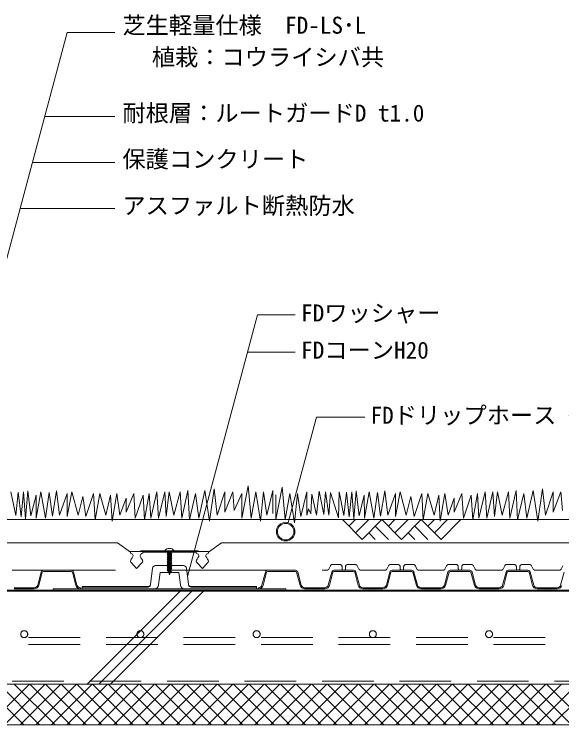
# Model space of a CAD drawing. Units: millimetres, scale not verified. Extents: x -1485 to 1485, y -1050 to 1050.
# Drawn here: x 158 to 629, y -201 to 411 of the extents above; entities that cross this region are included whole.
import ezdxf
from ezdxf.enums import TextEntityAlignment as Align

# ---------------------------------------------------------------- set-up
doc = ezdxf.new("R2010")
doc.units = ezdxf.units.MM
doc.header["$LTSCALE"] = 7
doc.linetypes.add('USER1', pattern=[19.05, 12.7, -6.35])
doc.linetypes.add('USER2', pattern=[9.525, 6.35, -3.175])
for name, color, linetype, lineweight in [('0-0_0', 7, 'Continuous', 9), ('0-3_HATCH', 9, 'Continuous', 18), ('0-4_KUTAI', 3, 'Continuous', 18), ('0-5_BOUSUI', 1, 'Continuous', 18), ('0-7_dannnetu', 6, 'Continuous', 18), ('0-8_KANAMONO', 4, 'Continuous', 18), ('0-9_buhin', 2, 'Continuous', 18), ('0-A_tensen', 7, 'USER2', 18), ('0-B_MOJI', 7, 'Continuous', 18), ('0-C_ecom', 7, 'Continuous', 9), ('0-D_GREEN', 3, 'Continuous', 18), ('0-E_FD-L', 4, 'Continuous', 18)]:
    doc.layers.add(name, color=color, linetype=linetype, lineweight=lineweight)
doc.styles.add('ＭＳ ゴシック', font='')
doc.styles.get('ＭＳ ゴシック').set_extended_font_data('MS Gothic')

# ---------------------------------------------------------------- blocks, each defined once
blk = doc.blocks.new('X5')
at = {"layer": '0-0_0'}
for p, q in [((1604.554, 645), (1569.554, 680)), ((1574.457, 645), (1609.457, 680)), ((1618.025, 645), (1583.025, 680)), ((1587.927, 645), (1622.927, 680)), ((1631.495, 645), (1596.495, 680)), ((1601.397, 645), (1636.397, 680)), ((1644.965, 645), (1609.965, 680)), ((1614.868, 645), (1649.868, 680)), ((1658.436, 645), (1623.436, 680)), ((1628.338, 645), (1663.338, 680)), ((1671.906, 645), (1636.906, 680)), ((1641.808, 645), (1676.808, 680)), ((1685.376, 645), (1650.376, 680)), ((1655.279, 645), (1690.279, 680)), ((1698.847, 645), (1663.847, 680)), ((1668.749, 645), (1703.749, 680)), ((1712.317, 645), (1677.317, 680)), ((1682.22, 645), (1717.22, 680)), ((1725.788, 645), (1690.788, 680)), ((1695.69, 645), (1730.69, 680)), ((1739.258, 645), (1704.258, 680)), ((1709.16, 645), (1744.16, 680)), ((1752.728, 645), (1717.728, 680)), ((1722.631, 645), (1757.631, 680)), ((1766.199, 645), (1731.199, 680)), ((1736.101, 645), (1771.101, 680)), ((1779.669, 645), (1744.669, 680)), ((1749.572, 645), (1784.572, 680)), ((1793.14, 645), (1758.14, 680)), ((1763.042, 645), (1798.042, 680)), ((1806.61, 645), (1771.61, 680)), ((1776.512, 645), (1811.512, 680)), ((1820.08, 645), (1785.08, 680)), ((1789.983, 645), (1824.983, 680)), ((1833.551, 645), (1798.551, 680)), ((1803.453, 645), (1838.453, 680)), ((1847.021, 645), (1812.021, 680)), ((1816.923, 645), (1851.923, 680)), ((1860.491, 645), (1825.491, 680)), ((1830.394, 645), (1865.394, 680)), ((1873.962, 645), (1838.962, 680)), ((1843.864, 645), (1878.864, 680)), ((1887.432, 645), (1852.432, 680)), ((1857.335, 645), (1892.335, 680)), ((1900.903, 645), (1865.903, 680)), ((1870.805, 645), (1905.805, 680)), ((1914.373, 645), (1879.373, 680)), ((1884.275, 645), (1919.275, 680)), ((1927.843, 645), (1892.843, 680)), ((1897.746, 645), (1932.746, 680)), ((1941.314, 645), (1906.314, 680)), ((1911.216, 645), (1946.216, 680)), ((1954.784, 645), (1919.784, 680)), ((1924.686, 645), (1959.686, 680)), ((1968.255, 645), (1933.255, 680)), ((1938.157, 645), (1973.157, 680)), ((1981.725, 645), (1946.725, 680)), ((1951.627, 645), (1986.627, 680)), ((1995.195, 645), (1960.195, 680)), ((1965.098, 645), (2000.098, 680)), ((2008.666, 645), (1973.666, 680)), ((1978.568, 645), (2013.568, 680)), ((2022.136, 645), (1987.136, 680)), ((1992.038, 645), (2027.038, 680)), ((2035.606, 645), (2000.606, 680)), ((2005.509, 645), (2040.509, 680)), ((2049.077, 645), (2014.077, 680)), ((2018.979, 645), (2053.979, 680)), ((2062.547, 645), (2027.547, 680)), ((2032.45, 645), (2067.45, 680)), ((2076.018, 645), (2041.018, 680)), ((2045.92, 645), (2080.92, 680)), ((2089.488, 645), (2054.488, 680)), ((2059.39, 645), (2094.39, 680))]:
    blk.add_line(p, q, dxfattribs=at)

msp = doc.modelspace()

# ---------------------------------------------------------------- linework, layer by layer
at = {"layer": '0-3_HATCH'}
for p, q in [((301.067, -85.563), (221.067, -165.563)), ((311.067, -85.563), (231.067, -165.563)), ((321.067, -85.563), (241.067, -165.563))]:
    msp.add_line(p, q, dxfattribs=at)
at = {"layer": '0-4_KUTAI'}
msp.add_line((881.848, -85.563), (-305.152, -85.563), dxfattribs=at)
at = {"layer": '0-5_BOUSUI'}
msp.add_line((881.848, -84.563), (-231.852, -84.563), dxfattribs=at)
msp.add_lwpolyline([(881.848, -200.563), (-624.512, -200.563), (-668.152, -156.923), (-668.152, 139.737)], dxfattribs=at)
msp.add_lwpolyline([(191.848, -84.563), (391.848, -84.563), (391.848, -83.563), (191.848, -83.563)], close=True, dxfattribs=at)
at = {"layer": '0-7_dannnetu'}
msp.add_line((881.848, -165.563), (-574.512, -165.563), dxfattribs=at)
at = {"layer": '0-8_KANAMONO'}
for p, q in [((315.183, -50.763), (268.514, -50.763)), ((293.348, -51.963), (289.748, -52.563)), ((293.948, -53.263), (289.748, -53.963)), ((293.948, -54.663), (289.748, -55.363)), ((290.448, -52.159), (291.232, -51.963)), ((290.448, -52.159), (290.448, -51.963)), ((290.448, -52.967), (293.248, -52.267)), ((290.448, -53.559), (293.248, -52.859)), ((290.448, -54.367), (293.248, -53.667)), ((290.448, -54.959), (293.248, -54.259)), ((259.799, -56.717), (259.01, -58.109)), ((268.119, -58.109), (267.329, -56.717)), ((293.948, -56.063), (289.748, -56.763)), ((293.948, -57.463), (289.748, -58.163)), ((293.948, -58.863), (289.748, -59.563)), ((293.948, -60.263), (289.748, -60.963)), ((290.448, -55.767), (293.248, -55.067)), ((290.448, -56.359), (293.248, -55.659)), ((290.448, -57.167), (293.248, -56.467)), ((290.448, -57.759), (293.248, -57.059)), ((290.448, -58.567), (293.248, -57.867)), ((290.448, -59.159), (293.248, -58.459)), ((290.448, -59.967), (293.248, -59.267)), ((290.448, -60.559), (293.248, -59.859)), ((290.448, -61.367), (293.248, -60.667)), ((316.367, -56.717), (315.578, -58.109)), ((324.687, -58.109), (323.898, -56.717)), ((293.948, -61.663), (289.748, -62.363)), ((293.948, -63.063), (289.748, -63.763)), ((293.948, -64.463), (289.748, -65.163)), ((293.948, -65.863), (289.748, -66.563)), ((293.948, -67.263), (289.907, -67.936)), ((293.948, -67.263), (289.907, -67.936)), ((290.448, -61.959), (293.248, -61.259)), ((290.448, -62.767), (293.248, -62.067)), ((290.448, -63.359), (293.248, -62.659)), ((290.448, -64.167), (293.248, -63.467)), ((290.448, -64.759), (293.248, -64.059)), ((290.448, -65.567), (293.248, -64.867)), ((290.448, -66.159), (293.248, -65.459)), ((290.448, -66.967), (293.248, -66.267)), ((290.511, -67.543), (293.248, -66.859)), ((293.509, -68.736), (290.37, -69.259)), ((293.509, -68.736), (290.37, -69.259)), ((290.786, -68.326), (293.115, -67.744)), ((290.962, -68.83), (292.905, -68.345)), ((291.222, -69.574), (292.595, -69.23))]:
    msp.add_line(p, q, dxfattribs=at)
for points in [[(324.747, -53.205), (325.455, -52.863), (325.455, -51.363), (258.242, -51.363), (258.242, -52.863), (258.949, -53.205)], [(268.179, -53.205), (268.886, -52.863), (268.886, -51.963), (314.81, -51.963)], [(291.222, -69.574), (290.37, -69.259), (290.962, -68.83), (290.786, -68.326), (289.907, -67.936), (290.511, -67.543), (290.448, -67.363), (290.448, -66.967), (289.748, -66.563), (290.448, -66.159), (290.448, -65.567), (289.748, -65.163), (290.448, -64.759), (290.448, -64.167), (289.748, -63.763), (290.448, -63.359), (290.448, -62.767), (289.748, -62.363), (290.448, -61.959), (290.448, -61.367), (289.748, -60.963), (290.448, -60.559), (290.448, -59.967), (289.748, -59.563), (290.448, -59.159), (290.448, -58.567), (289.748, -58.163), (290.448, -57.759), (290.448, -57.167), (289.748, -56.763), (290.448, -56.359), (290.448, -55.767), (289.748, -55.363), (290.448, -54.959), (290.448, -54.367), (289.748, -53.963), (290.448, -53.559), (290.448, -52.967), (289.748, -52.563), (290.448, -52.159)], [(293.775, -51.963), (293.248, -52.267), (293.248, -52.859), (293.948, -53.263), (293.248, -53.667), (293.248, -54.259), (293.948, -54.663), (293.248, -55.067), (293.248, -55.659), (293.948, -56.063), (293.248, -56.467), (293.248, -57.059), (293.948, -57.463), (293.248, -57.867), (293.248, -58.459), (293.948, -58.863), (293.248, -59.267), (293.248, -59.859), (293.948, -60.263), (293.248, -60.667), (293.248, -61.259), (293.948, -61.663), (293.248, -62.067), (293.248, -62.659), (293.948, -63.063), (293.248, -63.467), (293.248, -64.059), (293.948, -64.463), (293.248, -64.867), (293.248, -65.459), (293.948, -65.863), (293.248, -66.267), (293.248, -66.859), (293.948, -67.263), (293.115, -67.744), (292.905, -68.345), (293.509, -68.736), (292.595, -69.23), (291.848, -71.363), (291.222, -69.574)], [(314.81, -51.963), (314.81, -52.863), (315.518, -53.205)], [(259.088, -61.277), (263.564, -66.163), (268.04, -61.277)], [(315.657, -61.277), (320.133, -66.163), (324.609, -61.277)]]:
    msp.add_lwpolyline(points, dxfattribs=at)
for centre, radius, start, end in [((291.848, -53.763), 5.1, 36.03188, 143.96812), ((258.54, -55.163), 2, 309.01589, 78.18299), ((268.514, -56.271), 5.508, 90, 116.99147), ((268.588, -55.163), 2, 101.81701, 230.98411), ((315.183, -56.271), 5.508, 63.00853, 90), ((315.108, -55.163), 2, 309.01589, 78.18299), ((325.157, -55.163), 2, 101.81701, 230.98411), ((260.269, -59.663), 2, 129.0159, 233.82139), ((266.859, -59.663), 2, 306.17861, 50.9841), ((316.837, -59.663), 2, 129.0159, 233.82139), ((323.428, -59.663), 2, 306.17861, 50.9841)]:
    msp.add_arc(centre, radius, start, end, dxfattribs=at)
at = {"layer": '0-9_buhin', "linetype": 'USER2'}
msp.add_lwpolyline([(-645.652, -147.604), (-615.192, -178.063), (-577.012, -178.063), (-577.012, -163.063), (881.848, -163.063)], dxfattribs=at)
at = {"layer": '0-A_tensen'}
msp.add_line((881.848, -131.563), (-258.152, -131.563), dxfattribs=at)
msp.add_lwpolyline([(881.848, -125.563), (-258.152, -125.563), (-258.152, -131.563)], dxfattribs=at)
for centre in [(166.848, -122.563), (266.848, -122.563), (366.848, -122.563), (466.848, -122.563), (566.848, -122.563)]:
    msp.add_circle(centre, 3, dxfattribs=at)
at = {"layer": '0-B_MOJI'}
for p, q in [((44.209, -200.563), (203.872, 395.309)), ((203.872, 395.309), (244.853, 395.309)), ((184.542, 323.166), (244.853, 323.166)), ((173.919, 283.521), (244.853, 283.521)), ((163.296, 243.876), (244.853, 243.876)), ((307.323, -72.781), (367.611, 152.219)), ((367.611, 152.219), (400.128, 152.219)), ((359.037, 120.219), (400.128, 120.219)), ((393.919, -26.536), (418.226, 64.181)), ((418.226, 64.181), (459.839, 64.181))]:
    msp.add_line(p, q, dxfattribs=at)
at = {"layer": '0-C_ecom'}
for p, q in [((881.848, -23.963), (-191.852, -23.963)), ((440.64, -23.963), (457.61, -40.933)), ((451.954, -23.963), (446.297, -29.62)), ((463.267, -23.963), (451.954, -35.277)), ((474.581, -23.963), (457.61, -40.933)), ((474.581, -23.963), (491.551, -40.933)), ((485.894, -23.963), (480.238, -29.62)), ((497.208, -23.963), (485.894, -35.277)), ((508.522, -23.963), (491.551, -40.933)), ((508.522, -23.963), (525.493, -40.933)), ((519.836, -23.963), (514.179, -29.62)), ((531.15, -23.963), (519.836, -35.277)), ((542.463, -23.963), (525.493, -40.933)), ((468.924, -29.62), (480.238, -40.933)), ((502.866, -29.62), (514.179, -40.933)), ((463.267, -35.277), (468.924, -40.933)), ((497.209, -35.277), (502.866, -40.933))]:
    msp.add_line(p, q, dxfattribs=at)
at = {"layer": '0-C_ecom', "color": 8, "lineweight": 18}
for p, q in [((247.046, -43.963), (-180.152, -43.963)), ((258.242, -51.963), (247.046, -43.963)), ((325.455, -51.963), (336.651, -43.963)), ((881.848, -43.963), (336.651, -43.963))]:
    msp.add_line(p, q, dxfattribs=at)
at = {"layer": '0-C_ecom', "color": 150, "lineweight": 18}
for p, q in [((275.478, -79.816), (277.27, -65.747)), ((279.75, -63.563), (303.947, -63.563)), ((306.426, -65.747), (308.219, -79.816)), ((301.194, -80.068), (299.856, -69.563)), ((216.848, -82.063), (273.43, -82.063)), ((275.414, -80.316), (275.478, -79.816)), ((308.282, -80.316), (308.219, -79.816)), ((366.848, -82.063), (310.266, -82.063))]:
    msp.add_line(p, q, dxfattribs=at)
for points in [[(299.856, -69.563), (283.841, -69.563), (282.502, -80.068)], [(278.534, -83.563), (216.848, -83.563), (216.848, -81.563), (273.494, -81.563)], [(310.203, -81.563), (366.848, -81.563), (366.848, -83.563), (305.162, -83.563)]]:
    msp.add_lwpolyline(points, dxfattribs=at)
at = {"layer": '0-C_ecom', "color": 4, "lineweight": 18}
for radius in [8, 7.1]:
    msp.add_circle((391.848, -34.263), radius, dxfattribs=at)
at = {"layer": '0-C_ecom', "color": 150, "lineweight": 18}
for centre, radius, start, end in [((279.75, -66.063), 2.5, 90, 172.7407), ((303.947, -66.063), 2.5, 7.2593, 90), ((273.43, -80.063), 2, 270, 352.7407), ((273.494, -79.563), 2, 270, 352.7407), ((278.534, -79.563), 4, 270, 352.7407), ((305.162, -79.563), 4, 187.2593, 270), ((310.203, -79.563), 2, 187.2593, 270), ((310.266, -80.063), 2, 187.2593, 270)]:
    msp.add_arc(centre, radius, start, end, dxfattribs=at)
at = {"layer": '0-D_GREEN'}
for points in [[(155.379, -0.058), (159.523, -20.288), (161.717, -0.301), (164.154, -21.507), (166.348, -0.058), (168.054, -23.213), (169.941, 0.914), (172.685, -20.644), (176.997, -3.006), (177.271, -22.728), (181.262, -0.109), (185.254, -22.728), (188.364, -0.654), (191.108, -21.036), (194.635, 0.914), (197.228, -20.067), (203.881, -1.44), (203.881, -21.398), (207.873, -0.109), (213.195, -20.067)], [(213.195, -20.067), (217.186, -4.101), (219.847, -21.398), (226.5, -1.44), (227.83, -24.059), (231.822, -1.44), (237.144, -20.067), (241.136, -2.77), (242.466, -25.389), (246.458, -1.44), (249.119, -20.067), (254.441, -5.431), (254.441, -17.406), (261.093, -1.44), (262.424, -22.728), (269.077, -2.77), (270.407, -24.059), (274.399, -1.44), (275.729, -22.728), (281.051, -0.109), (282.382, -22.728), (287.704, -0.109), (289.034, -21.398), (291.696, -0.109), (295.687, -20.067), (301.009, -0.109), (302.34, -22.728), (307.662, 1.221), (308.992, -24.059), (314.314, -1.44), (316.975, -22.728), (322.298, 1.221), (326.289, -25.389), (330.281, 2.552), (332.942, -20.067), (339.594, -0.109), (339.594, -17.406), (346.247, -0.109), (347.578, -16.075), (354.23, -1.44)], [(354.23, -1.44), (354.23, -22.728), (359.552, 5.213), (362.213, -22.728), (366.205, -0.109), (370.196, -25.389), (372.857, -0.109), (375.518, -20.067), (380.84, 1.221), (380.84, -18.736)], [(383.49, -2.675), (383.49, -23.963), (388.812, 3.978), (391.473, -23.963), (395.465, -1.344), (399.456, -26.624), (402.118, -1.344), (404.779, -21.302), (410.101, -0.014), (410.101, -19.971), (411.596, -14.765), (413.425, -19.069), (414.4, -2.008), (418.3, -20.044), (420.738, 0.43), (424.637, -19.557), (426.1, -0.058), (429.025, -20.044), (430.487, -0.545), (437.312, -22.482), (437.799, -0.058), (441.943, -20.288), (444.136, -0.301), (446.574, -21.507), (448.767, -0.058), (450.474, -23.213), (452.361, 0.914), (455.105, -20.644), (459.416, -3.006), (459.69, -22.728), (463.682, -0.109), (467.674, -22.728), (470.784, -0.654), (473.527, -21.036), (477.055, 0.914), (479.648, -20.067), (486.301, -1.44), (486.301, -21.398), (490.293, -0.109), (495.615, -20.067)], [(495.615, -20.067), (499.606, -4.101), (502.267, -21.398), (508.92, -1.44), (510.25, -24.059), (514.242, -1.44), (519.564, -20.067), (523.556, -2.77), (524.886, -25.389), (528.878, -1.44), (531.539, -20.067), (536.861, -5.431), (536.861, -17.406), (543.513, -1.44), (544.844, -22.728), (551.497, -2.77), (552.827, -24.059), (556.819, -1.44), (558.149, -22.728), (563.471, -0.109), (564.802, -22.728), (570.124, -0.109), (571.454, -21.398), (574.115, -0.109), (578.107, -20.067), (583.429, -0.109), (584.76, -22.728), (590.082, 1.221), (591.412, -24.059), (596.734, -1.44), (599.395, -22.728), (604.717, 1.221), (608.709, -25.389), (612.701, 2.552), (615.362, -20.067), (622.014, -0.109), (622.014, -17.406), (628.667, -0.109), (629.997, -16.075)]]:
    msp.add_lwpolyline(points, dxfattribs=at)
at = {"layer": '0-E_FD-L', "linetype": 'USER1'}
for p, q in [((428.887, -66.462), (430.294, -63.664)), ((432.081, -62.563), (438.348, -62.563)), ((440.348, -64.563), (440.348, -66.063)), ((443.348, -66.063), (443.348, -64.563)), ((445.348, -62.563), (451.615, -62.563)), ((453.402, -63.664), (454.809, -66.462)), ((478.887, -66.462), (480.294, -63.664)), ((482.081, -62.563), (488.348, -62.563)), ((490.348, -64.563), (490.348, -66.063)), ((493.348, -66.063), (493.348, -64.563)), ((495.348, -62.563), (501.615, -62.563)), ((503.402, -63.664), (504.809, -66.462)), ((528.887, -66.462), (530.294, -63.664)), ((532.081, -62.563), (538.348, -62.563)), ((540.348, -64.563), (540.348, -66.063)), ((543.348, -66.063), (543.348, -64.563)), ((545.348, -62.563), (551.615, -62.563)), ((553.402, -63.664), (554.809, -66.462)), ((578.887, -66.462), (580.294, -63.664)), ((582.081, -62.563), (588.348, -62.563)), ((590.348, -64.563), (590.348, -66.063)), ((593.348, -66.063), (593.348, -64.563)), ((595.348, -62.563), (601.615, -62.563)), ((603.402, -63.664), (604.809, -66.462)), ((628.887, -66.462), (630.294, -63.664)), ((156.596, -67.563), (427.101, -67.563)), ((456.596, -67.563), (477.101, -67.563)), ((506.596, -67.563), (527.101, -67.563)), ((556.596, -67.563), (577.101, -67.563)), ((606.596, -67.563), (627.101, -67.563))]:
    msp.add_line(p, q, dxfattribs=at)
at = {"layer": '0-E_FD-L'}
for p, q in [((178.442, -80.336), (181.452, -69.048)), ((182.419, -69.305), (179.408, -80.594)), ((183.385, -67.563), (207.312, -67.563)), ((207.312, -68.563), (183.385, -68.563)), ((211.288, -80.594), (208.278, -69.305)), ((209.244, -69.048), (212.254, -80.336)), ((371.442, -80.336), (374.452, -69.048)), ((375.419, -69.305), (372.408, -80.594)), ((376.385, -67.563), (400.312, -67.563)), ((400.312, -68.563), (376.385, -68.563)), ((404.288, -80.594), (401.278, -69.305)), ((402.244, -69.048), (405.254, -80.336)), ((428.442, -80.336), (431.452, -69.048)), ((432.419, -69.305), (429.408, -80.594)), ((433.385, -67.563), (450.312, -67.563)), ((450.312, -68.563), (433.385, -68.563)), ((454.288, -80.594), (451.278, -69.305)), ((452.244, -69.048), (455.254, -80.336)), ((478.442, -80.336), (481.452, -69.048)), ((482.419, -69.305), (479.408, -80.594)), ((483.385, -67.563), (500.312, -67.563)), ((500.312, -68.563), (483.385, -68.563)), ((504.288, -80.594), (501.278, -69.305)), ((502.244, -69.048), (505.254, -80.336)), ((528.442, -80.336), (531.452, -69.048)), ((532.419, -69.305), (529.408, -80.594)), ((533.385, -67.563), (550.312, -67.563)), ((550.312, -68.563), (533.385, -68.563)), ((554.288, -80.594), (551.278, -69.305)), ((552.244, -69.048), (555.254, -80.336)), ((578.442, -80.336), (581.452, -69.048)), ((582.419, -69.305), (579.408, -80.594)), ((583.385, -67.563), (600.312, -67.563)), ((600.312, -68.563), (583.385, -68.563)), ((604.288, -80.594), (601.278, -69.305)), ((602.244, -69.048), (605.254, -80.336)), ((628.442, -80.336), (631.452, -69.048)), ((158.153, -82.563), (175.543, -82.563)), ((175.543, -83.563), (158.153, -83.563)), ((215.153, -82.563), (215.153, -83.563)), ((368.543, -83.563), (368.543, -82.563)), ((408.153, -82.563), (425.543, -82.563)), ((425.543, -83.563), (408.153, -83.563)), ((458.153, -82.563), (475.543, -82.563)), ((475.543, -83.563), (458.153, -83.563)), ((508.153, -82.563), (525.543, -82.563)), ((525.543, -83.563), (508.153, -83.563)), ((558.153, -82.563), (575.543, -82.563)), ((575.543, -83.563), (558.153, -83.563)), ((608.153, -82.563), (625.543, -82.563)), ((625.543, -83.563), (608.153, -83.563))]:
    msp.add_line(p, q, dxfattribs=at)
at = {"layer": '0-E_FD-L', "linetype": 'USER1'}
for centre, radius, start, end in [((427.101, -65.563), 2, 270, 333.30018), ((432.081, -64.563), 2, 90, 153.30018), ((438.348, -64.563), 2, 360, 90), ((441.848, -66.063), 1.5, 180, 0), ((445.348, -64.563), 2, 90, 180), ((451.615, -64.563), 2, 26.69982, 90), ((456.596, -65.563), 2, 206.69982, 270), ((477.101, -65.563), 2, 270, 333.30018), ((482.081, -64.563), 2, 90, 153.30018), ((488.348, -64.563), 2, 0, 90), ((491.848, -66.063), 1.5, 180, 0), ((495.348, -64.563), 2, 90, 180), ((501.615, -64.563), 2, 26.69982, 90), ((506.596, -65.563), 2, 206.69982, 270), ((527.101, -65.563), 2, 270, 333.30018), ((532.081, -64.563), 2, 90, 153.30018), ((538.348, -64.563), 2, 0, 90), ((541.848, -66.063), 1.5, 180, 0), ((545.348, -64.563), 2, 90, 180), ((551.615, -64.563), 2, 26.69982, 90), ((556.596, -65.563), 2, 206.69982, 270), ((577.101, -65.563), 2, 270, 333.30018), ((582.081, -64.563), 2, 90, 153.30018), ((588.348, -64.563), 2, 0, 90), ((591.848, -66.063), 1.5, 180, 0), ((595.348, -64.563), 2, 90, 180), ((601.615, -64.563), 2, 26.69982, 90), ((606.596, -65.563), 2, 206.69982, 270), ((627.101, -65.563), 2, 270, 333.30018)]:
    msp.add_arc(centre, radius, start, end, dxfattribs=at)
at = {"layer": '0-E_FD-L'}
for centre, radius, start, end in [((183.385, -69.563), 2, 90, 165.06858), ((183.385, -69.563), 1, 90, 165.06858), ((207.312, -69.563), 2, 14.93142, 90), ((207.312, -69.563), 1, 14.93142, 90), ((376.385, -69.563), 2, 90, 165.06858), ((376.385, -69.563), 1, 90, 165.06858), ((400.312, -69.563), 2, 14.93142, 90), ((400.312, -69.563), 1, 14.93142, 90), ((433.385, -69.563), 2, 90, 165.06858), ((433.385, -69.563), 1, 90, 165.06858), ((450.312, -69.563), 2, 14.93142, 90), ((450.312, -69.563), 1, 14.93142, 90), ((483.385, -69.563), 2, 90, 165.06858), ((483.385, -69.563), 1, 90, 165.06858), ((500.312, -69.563), 2, 14.93142, 90), ((500.312, -69.563), 1, 14.93142, 90), ((533.385, -69.563), 2, 90, 165.06858), ((533.385, -69.563), 1, 90, 165.06858), ((550.312, -69.563), 2, 14.93142, 90), ((550.312, -69.563), 1, 14.93142, 90), ((583.385, -69.563), 2, 90, 165.06858), ((583.385, -69.563), 1, 90, 165.06858), ((600.312, -69.563), 2, 14.93142, 90), ((600.312, -69.563), 1, 14.93142, 90), ((175.543, -79.563), 3, 270, 345.06858), ((175.543, -79.563), 4, 270, 345.06858), ((215.153, -79.563), 4, 194.93142, 270), ((215.153, -79.563), 3, 194.93142, 270), ((368.543, -79.563), 3, 270, 345.06858), ((368.543, -79.563), 4, 270, 345.06858), ((408.153, -79.563), 4, 194.93142, 270), ((408.153, -79.563), 3, 194.93142, 270), ((425.543, -79.563), 3, 270, 345.06858), ((425.543, -79.563), 4, 270, 345.06858), ((458.153, -79.563), 4, 194.93142, 270), ((458.153, -79.563), 3, 194.93142, 270), ((475.543, -79.563), 3, 270, 345.06858), ((475.543, -79.563), 4, 270, 345.06858), ((508.153, -79.563), 4, 194.93142, 270), ((508.153, -79.563), 3, 194.93142, 270), ((525.543, -79.563), 3, 270, 345.06858), ((525.543, -79.563), 4, 270, 345.06858), ((558.153, -79.563), 4, 194.93142, 270), ((558.153, -79.563), 3, 194.93142, 270), ((575.543, -79.563), 3, 270, 345.06858), ((575.543, -79.563), 4, 270, 345.06858), ((608.153, -79.563), 4, 194.93142, 270), ((608.153, -79.563), 3, 194.93142, 270), ((625.543, -79.563), 3, 270, 345.06858), ((625.543, -79.563), 4, 270, 345.06858)]:
    msp.add_arc(centre, radius, start, end, dxfattribs=at)

# ---------------------------------------------------------------- block references
at = {"layer": '0-3_HATCH'}
msp.add_blockref('X5', (-1438.152, -845.563), dxfattribs=at)

# ---------------------------------------------------------------- texts
at = {"layer": '0-B_MOJI', "style": 'ＭＳ ゴシック'}
for s, p in [('芝生軽量仕様\u3000FD-LS･L', (251.353, 389.931)), ('植栽：コウライシバ共', (276.594, 362.496)), ('耐根層：ルートガードD t1.0', (251.353, 314.313)), ('保護コンクリート', (251.353, 274.668)), ('アスファルト断熱防水', (251.353, 234.668)), ('FDワッシャー', (405.128, 142.219)), ('FDコーンH20', (405.128, 110.219)), ('FDドリップホース 径16', (464.839, 54.181))]:
    msp.add_text(s, height=14.66, dxfattribs=at).set_placement(p, align=Align.BOTTOM_LEFT)

doc.saveas('drawing.dxf')
